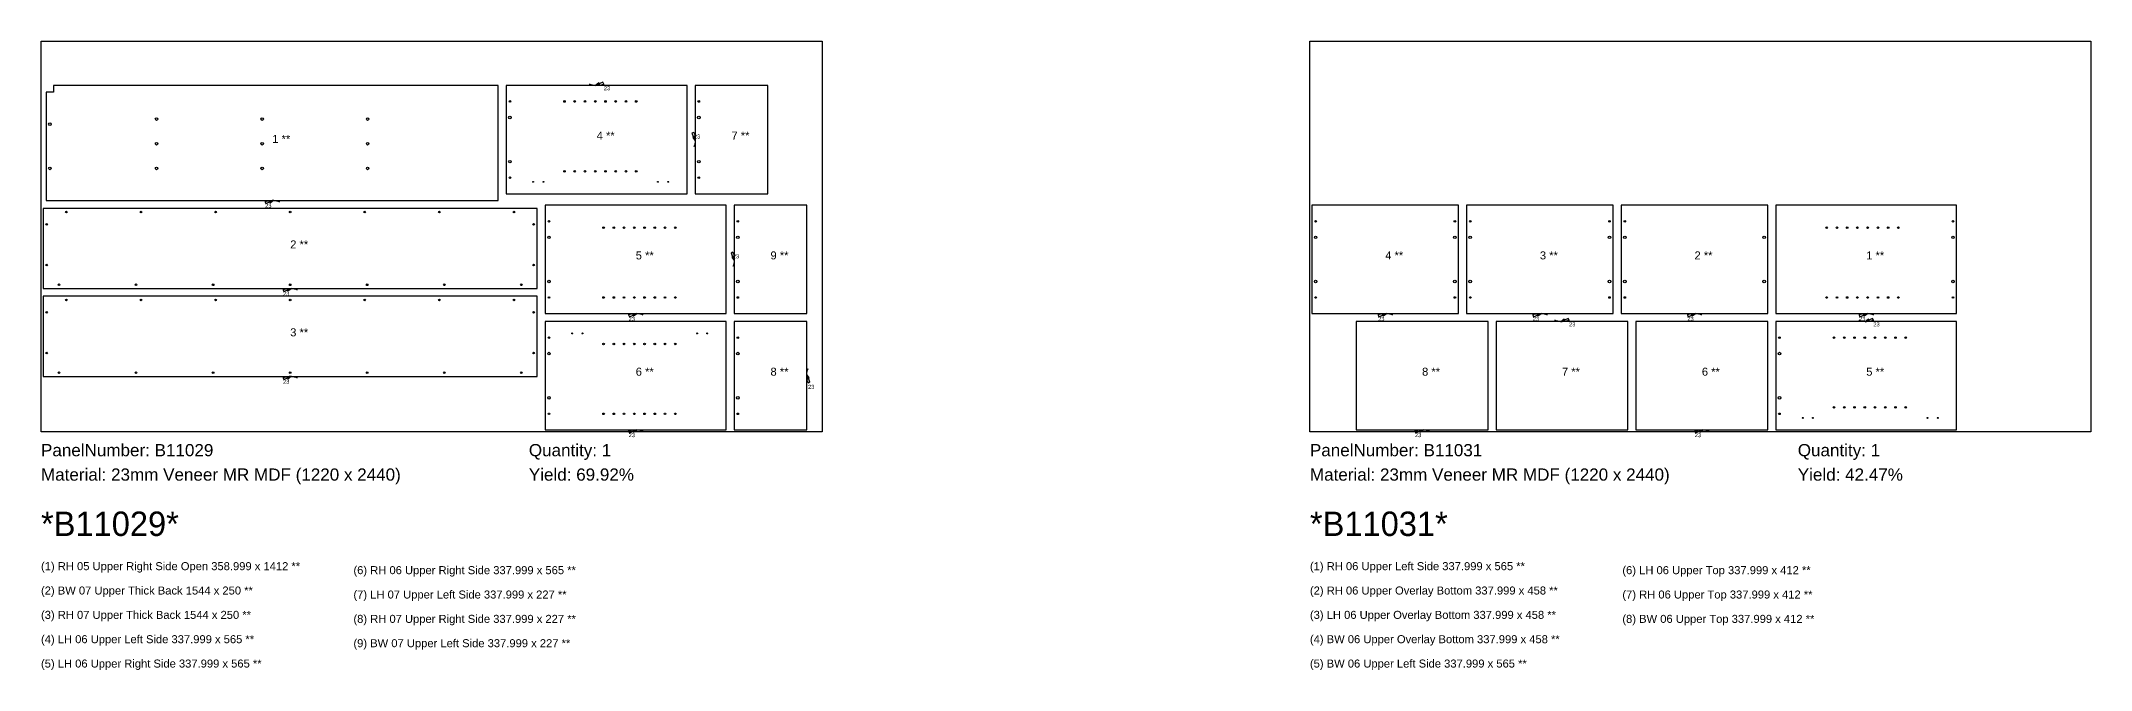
# Model space of a CAD drawing. Header units: inches. Extents: x -5 to 121280, y -1351 to 1225.
# Drawn here: x 55416 to 61820, y -743 to 1220 of the extents above; entities that cross this region are included whole.
import ezdxf

# ---------------------------------------------------------------- set-up
doc = ezdxf.new("R2010")
doc.units = ezdxf.units.IN
doc.header["$MEASUREMENT"] = 0
for name, color, linetype in [('BORDER_Z23P0RT1015', 7, 'Continuous'), ('NESTBORDER_Z23P0', 7, 'Continuous'), ('NESTTEXT', 1, 'Continuous'), ('PLINEDIRECTION', 6, 'Continuous'), ('VBORE_Z11P0', 3, 'Continuous'), ('VBORE_Z12P0', 3, 'Continuous'), ('VBORE_Z23P0', 3, 'Continuous'), ('VBORE_Z2P0', 3, 'Continuous')]:
    doc.layers.add(name, color=color, linetype=linetype)
doc.styles.add('BARCODE', font='3of9.TTF', dxfattribs={"height": 3})
doc.styles.get("Standard").update_dxf_attribs({"font": 'arial.ttf'})

msp = doc.modelspace()

# ---------------------------------------------------------------- linework, layer by layer
at = {"layer": 'BORDER_Z23P0RT1015', "color": 2}
for points in [[(56116.2, 718.4, -0.103855), (56135.2, 722.4), (56844.4, 722.4), (56844.4, 1081.4), (55455.4, 1081.4), (55455.4, 1060.4), (55432.4, 1060.4), (55432.4, 722.4), (56141.6, 722.4, -0.103855), (56160.6, 718.4)], [(57174.1, 1085.4, -0.103855), (57155.1, 1081.4), (56869.4, 1081.4), (56869.4, 743.4), (57434.4, 743.4), (57434.4, 1081.4), (57148.7, 1081.4, -0.103855), (57129.7, 1085.4)], [(57455.4, 934.6, -0.103855), (57459.4, 915.5), (57459.4, 743.4), (57686.4, 743.4), (57686.4, 1081.4), (57459.4, 1081.4), (57459.4, 909.2, -0.103855), (57455.4, 890.1)], [(57251.6, 365.3, -0.103855), (57270.7, 369.3), (57556.3, 369.3), (57556.3, 707.3), (56991.3, 707.3), (56991.3, 369.3), (57277, 369.3, -0.103855), (57296.1, 365.3)], [(57577.3, 560.6, -0.103855), (57581.3, 541.5), (57581.3, 369.3), (57808.3, 369.3), (57808.3, 707.3), (57581.3, 707.3), (57581.3, 535.2, -0.103855), (57577.3, 516.1)], [(59593.1, 365.3, -0.103855), (59612.2, 369.3), (59844.3, 369.3), (59844.3, 707.3), (59386.3, 707.3), (59386.3, 369.3), (59618.5, 369.3, -0.103855), (59637.6, 365.3)], [(60076.1, 365.3, -0.103855), (60095.2, 369.3), (60327.3, 369.3), (60327.3, 707.3), (59869.3, 707.3), (59869.3, 369.3), (60101.5, 369.3, -0.103855), (60120.6, 365.3)], [(60559.1, 365.3, -0.103855), (60578.2, 369.3), (60810.3, 369.3), (60810.3, 707.3), (60352.3, 707.3), (60352.3, 369.3), (60584.5, 369.3, -0.103855), (60603.6, 365.3)], [(61095.6, 365.3, -0.103855), (61114.7, 369.3), (61400.3, 369.3), (61400.3, 707.3), (60835.3, 707.3), (60835.3, 369.3), (61121, 369.3, -0.103855), (61140.1, 365.3)], [(56172.1, 443.6, -0.103855), (56191.2, 447.6), (56966.3, 447.6), (56966.3, 697.6), (55422.3, 697.6), (55422.3, 447.6), (56197.5, 447.6, -0.103855), (56216.6, 443.6)], [(56172.1, 169.1, -0.103855), (56191.2, 173.1), (56966.3, 173.1), (56966.3, 423.1), (55422.3, 423.1), (55422.3, 173.1), (56197.5, 173.1, -0.103855), (56216.6, 169.1)], [(57251.6, 2.4, -0.103855), (57270.7, 6.3), (57556.3, 6.3), (57556.3, 344.3), (56991.3, 344.3), (56991.3, 6.3), (57277, 6.3, -0.103855), (57296.1, 2.4)], [(57812.3, 153.1, -0.103855), (57808.3, 172.2), (57808.3, 344.3), (57581.3, 344.3), (57581.3, 6.3), (57808.3, 6.3), (57808.3, 178.5, -0.103855), (57812.3, 197.6)], [(59708.1, 2.4, -0.103855), (59727.2, 6.3), (59936.3, 6.3), (59936.3, 344.3), (59524.3, 344.3), (59524.3, 6.3), (59733.5, 6.3, -0.103855), (59752.6, 2.4)], [(60189.6, 348.3, -0.103855), (60170.5, 344.3), (59961.3, 344.3), (59961.3, 6.3), (60373.3, 6.3), (60373.3, 344.3), (60164.2, 344.3, -0.103855), (60145.1, 348.3)], [(60582.1, 2.4, -0.103855), (60601.2, 6.3), (60810.3, 6.3), (60810.3, 344.3), (60398.3, 344.3), (60398.3, 6.3), (60607.5, 6.3, -0.103855), (60626.6, 2.4)], [(61140.1, 348.3, -0.103855), (61121, 344.3), (60835.3, 344.3), (60835.3, 6.3), (61400.3, 6.3), (61400.3, 344.3), (61114.7, 344.3, -0.103855), (61095.6, 348.3)]]:
    msp.add_lwpolyline(points, format="xyb", dxfattribs=at)
at = {"layer": 'NESTBORDER_Z23P0', "color": 2}
for points in [[(55416, 0), (55416, 1220), (57856, 1220), (57856, 0)], [(59380, 0), (59380, 1220), (61820, 1220), (61820, 0)]]:
    msp.add_lwpolyline(points, close=True, dxfattribs=at)
at = {"layer": 'PLINEDIRECTION', "color": 6}
for points in [[(57174.1, 1085.4), (57171.6, 1091.2), (57148.3, 1081), (57161.2, 1083.2), (57158.7, 1089), (57148.3, 1081), (57160.6, 1084.6), (57159.3, 1087.5), (57148.3, 1081)], [(57455.4, 934.6), (57449.6, 932), (57459.8, 908.8), (57457.6, 921.7), (57451.8, 919.1), (57459.8, 908.8), (57456.2, 921), (57453.3, 919.8), (57459.8, 908.8)], [(56116.2, 718.4), (56118.7, 712.5), (56142, 722.8), (56129.1, 720.6), (56131.6, 714.7), (56142, 722.8), (56129.7, 719.1), (56131, 716.2), (56142, 722.8)], [(57577.3, 560.6), (57571.5, 558), (57581.8, 534.8), (57579.6, 547.7), (57573.7, 545.1), (57581.8, 534.8), (57578.1, 547), (57575.2, 545.8), (57581.8, 534.8)], [(56172.1, 443.6), (56174.7, 437.8), (56197.9, 448), (56185, 445.8), (56187.6, 440), (56197.9, 448), (56185.7, 444.3), (56186.9, 441.4), (56197.9, 448)], [(57251.6, 365.3), (57254.2, 359.5), (57277.4, 369.8), (57264.5, 367.6), (57267.1, 361.7), (57277.4, 369.8), (57265.2, 366.1), (57266.4, 363.2), (57277.4, 369.8)], [(59593.1, 365.3), (59595.7, 359.5), (59618.9, 369.8), (59606, 367.6), (59608.6, 361.7), (59618.9, 369.8), (59606.7, 366.1), (59607.9, 363.2), (59618.9, 369.8)], [(60076.1, 365.3), (60078.7, 359.5), (60101.9, 369.8), (60089, 367.6), (60091.6, 361.7), (60101.9, 369.8), (60089.7, 366.1), (60090.9, 363.2), (60101.9, 369.8)], [(60189.6, 348.3), (60187, 354.2), (60163.8, 343.9), (60176.7, 346.1), (60174.1, 352), (60163.8, 343.9), (60176, 347.6), (60174.8, 350.5), (60163.8, 343.9)], [(60559.1, 365.3), (60561.7, 359.5), (60584.9, 369.8), (60572, 367.6), (60574.6, 361.7), (60584.9, 369.8), (60572.7, 366.1), (60573.9, 363.2), (60584.9, 369.8)], [(61095.6, 365.3), (61098.2, 359.5), (61121.4, 369.8), (61108.5, 367.6), (61111.1, 361.7), (61121.4, 369.8), (61109.2, 366.1), (61110.4, 363.2), (61121.4, 369.8)], [(61140.1, 348.3), (61137.5, 354.2), (61114.3, 343.9), (61127.2, 346.1), (61124.6, 352), (61114.3, 343.9), (61126.5, 347.6), (61125.3, 350.5), (61114.3, 343.9)], [(56172.1, 169.1), (56174.7, 163.3), (56197.9, 173.5), (56185, 171.3), (56187.6, 165.5), (56197.9, 173.5), (56185.7, 169.8), (56186.9, 166.9), (56197.9, 173.5)], [(57812.3, 153.1), (57818.2, 155.7), (57807.9, 178.9), (57810.1, 166), (57816, 168.6), (57807.9, 178.9), (57811.6, 166.7), (57814.5, 167.9), (57807.9, 178.9)], [(57251.6, 2.4), (57254.2, -3.5), (57277.4, 6.8), (57264.5, 4.6), (57267.1, -1.3), (57277.4, 6.8), (57265.2, 3.1), (57266.4, 0.2), (57277.4, 6.8)], [(59708.1, 2.4), (59710.7, -3.5), (59733.9, 6.8), (59721, 4.6), (59723.6, -1.3), (59733.9, 6.8), (59721.7, 3.1), (59722.9, 0.2), (59733.9, 6.8)], [(60582.1, 2.4), (60584.7, -3.5), (60607.9, 6.8), (60595, 4.6), (60597.6, -1.3), (60607.9, 6.8), (60595.7, 3.1), (60596.9, 0.2), (60607.9, 6.8)]]:
    msp.add_lwpolyline(points, dxfattribs=at)
at = {"layer": 'VBORE_Z11P0', "color": 3}
for centre in [(57051.4, 1031.4), (57083.4, 1031.4), (57115.4, 1031.4), (57147.4, 1031.4), (57179.4, 1031.4), (57211.4, 1031.4), (57243.4, 1031.4), (57275.4, 1031.4), (57051.4, 813.4), (57083.4, 813.4), (57115.4, 813.4), (57147.4, 813.4), (57179.4, 813.4), (57211.4, 813.4), (57243.4, 813.4), (57275.4, 813.4), (57173.4, 637.3), (57205.4, 637.3), (57237.4, 637.3), (57269.4, 637.3), (57301.4, 637.3), (57333.4, 637.3), (57365.4, 637.3), (57397.4, 637.3), (60994.3, 637.3), (61026.3, 637.3), (61058.3, 637.3), (61090.3, 637.3), (61122.3, 637.3), (61154.3, 637.3), (61186.3, 637.3), (61218.3, 637.3), (57173.4, 419.3), (57205.4, 419.3), (57237.4, 419.3), (57269.4, 419.3), (57301.4, 419.3), (57333.4, 419.3), (57365.4, 419.3), (57397.4, 419.3), (60994.3, 419.3), (61026.3, 419.3), (61058.3, 419.3), (61090.3, 419.3), (61122.3, 419.3), (61154.3, 419.3), (61186.3, 419.3), (61218.3, 419.3), (57173.4, 274.3), (57205.4, 274.3), (57237.4, 274.3), (57269.4, 274.3), (57301.4, 274.3), (57333.4, 274.3), (57365.4, 274.3), (57397.4, 274.3), (61017.3, 294.3), (61049.3, 294.3), (61081.3, 294.3), (61113.3, 294.3), (61145.3, 294.3), (61177.3, 294.3), (61209.3, 294.3), (61241.3, 294.3), (61017.3, 76.4), (61049.3, 76.4), (61081.3, 76.4), (61113.3, 76.4), (61145.3, 76.4), (61177.3, 76.4), (61209.3, 76.4), (61241.3, 76.4), (57173.4, 56.3), (57205.4, 56.3), (57237.4, 56.3), (57269.4, 56.3), (57301.4, 56.3), (57333.4, 56.3), (57365.4, 56.3), (57397.4, 56.3)]:
    msp.add_circle(centre, 2.5, dxfattribs=at)
at = {"layer": 'VBORE_Z12P0', "color": 3}
for centre in [(55443.9, 960.4), (55777.1, 976.4), (56106.7, 976.4), (56436.4, 976.4), (56880.9, 981.4), (57470.9, 981.4), (55777.1, 899.4), (56106.7, 899.4), (56436.4, 899.4), (56880.9, 843.4), (57470.9, 843.4), (55443.9, 822.4), (55777.1, 822.4), (56106.7, 822.4), (56436.4, 822.4), (57002.9, 607.3), (57592.8, 607.3), (59397.8, 607.3), (59832.8, 607.3), (59880.8, 607.3), (60315.8, 607.3), (60363.8, 607.3), (60798.8, 607.3), (61388.8, 607.3), (57002.9, 469.3), (57592.8, 469.3), (59397.8, 469.3), (59832.8, 469.3), (59880.8, 469.3), (60315.8, 469.3), (60363.8, 469.3), (60798.8, 469.3), (61388.8, 469.3), (57002.9, 244.3), (57592.8, 244.3), (60846.8, 244.3), (57002.9, 106.3), (57592.8, 106.3), (60846.8, 106.3)]:
    msp.add_circle(centre, 4, dxfattribs=at)
at = {"layer": 'VBORE_Z23P0', "color": 3}
for centre in [(56880.9, 1031.4), (57470.9, 1031.4), (56880.9, 793.4), (57470.9, 793.4), (55433.9, 647.6), (55495.4, 686.1), (55728.4, 686.1), (55961.4, 686.1), (56194.4, 686.1), (56427.4, 686.1), (56660.4, 686.1), (56893.4, 686.1), (56954.9, 647.6), (57002.9, 657.3), (57592.8, 657.3), (59397.8, 657.3), (59832.8, 657.3), (59880.8, 657.3), (60315.8, 657.3), (60363.8, 657.3), (61388.8, 657.3), (55433.9, 520.6), (56954.9, 520.6), (55472.4, 459.1), (55713, 459.1), (55953.7, 459.1), (56194.4, 459.1), (56435, 459.1), (56675.7, 459.1), (56916.4, 459.1), (55495.4, 411.6), (55728.4, 411.6), (55961.4, 411.6), (56194.4, 411.6), (56427.4, 411.6), (56660.4, 411.6), (56893.4, 411.6), (57002.9, 419.3), (57592.8, 419.3), (59397.8, 419.3), (59832.8, 419.3), (59880.8, 419.3), (60315.8, 419.3), (60363.8, 419.3), (61388.8, 419.3), (55433.9, 373.1), (56954.9, 373.1), (57002.9, 294.3), (57592.8, 294.3), (60846.8, 294.3), (55433.9, 246.1), (56954.9, 246.1), (55472.4, 184.6), (55713, 184.6), (55953.7, 184.6), (56194.4, 184.6), (56435, 184.6), (56675.7, 184.6), (56916.4, 184.6), (57002.9, 56.3), (57592.8, 56.3), (60846.8, 56.3)]:
    msp.add_circle(centre, 2.5, dxfattribs=at)
at = {"layer": 'VBORE_Z2P0', "color": 3}
for centre in [(56953.4, 780.4), (56985.4, 780.4), (57343.4, 780.4), (57375.4, 780.4), (57075.4, 307.3), (57107.4, 307.3), (57465.4, 307.3), (57497.4, 307.3), (60919.3, 43.4), (60951.3, 43.4), (61309.3, 43.4), (61341.3, 43.4)]:
    msp.add_circle(centre, 1.5, dxfattribs=at)

# ---------------------------------------------------------------- texts
at = {"layer": 'NESTTEXT', "color": 1}
for s, height, p in [('1 **', 25, (56138.4, 901.9)), ('4 **', 25, (57151.9, 912.4)), ('7 **', 25, (57572.9, 912.4)), ('2 **', 25, (56194.4, 572.6)), ('5 **', 25, (57273.9, 538.3)), ('9 **', 25, (57694.8, 538.3)), ('4 **', 25, (59615.3, 538.3)), ('3 **', 25, (60098.3, 538.3)), ('2 **', 25, (60581.3, 538.3)), ('1 **', 25, (61117.8, 538.3)), ('3 **', 25, (56194.4, 298.1)), ('6 **', 25, (57273.9, 175.3)), ('8 **', 25, (57694.8, 175.3)), ('8 **', 25, (59730.3, 175.3)), ('7 **', 25, (60167.3, 175.3)), ('6 **', 25, (60604.3, 175.3)), ('5 **', 25, (61117.8, 175.3)), ('PanelNumber: B11029', 38.1, (55416, -76.2)), ('Quantity: 1', 38.1, (56940, -76.2)), ('PanelNumber: B11031', 38.1, (59380, -76.2)), ('Quantity: 1', 38.1, (60904, -76.2)), ('Material: 23mm Veneer MR MDF (1220 x 2440)', 38.1, (55416, -152.4)), ('Yield: 69.92%', 38.1, (56940, -152.4)), ('Material: 23mm Veneer MR MDF (1220 x 2440)', 38.1, (59380, -152.4)), ('Yield: 42.47%', 38.1, (60904, -152.4)), ('(1) RH 05 Upper Right Side Open 358.999 x 1412 **', 25, (55416, -431.8)), ('(6) RH 06 Upper Right Side 337.999 x 565 **', 25, (56392, -444.3)), ('(1) RH 06 Upper Left Side 337.999 x 565 **', 25, (59380, -431.8)), ('(6) LH 06 Upper Top 337.999 x 412 **', 25, (60356, -444.3)), ('(2) BW 07 Upper Thick Back 1544 x 250 **', 25, (55416, -507.8)), ('(7) LH 07 Upper Left Side 337.999 x 227 **', 25, (56392, -520.3)), ('(2) RH 06 Upper Overlay Bottom 337.999 x 458 **', 25, (59380, -507.8)), ('(7) RH 06 Upper Top 337.999 x 412 **', 25, (60356, -520.3)), ('(3) RH 07 Upper Thick Back 1544 x 250 **', 25, (55416, -583.8)), ('(8) RH 07 Upper Right Side 337.999 x 227 **', 25, (56392, -596.3)), ('(3) LH 06 Upper Overlay Bottom 337.999 x 458 **', 25, (59380, -583.8)), ('(8) BW 06 Upper Top 337.999 x 412 **', 25, (60356, -596.3)), ('(4) LH 06 Upper Left Side 337.999 x 565 **', 25, (55416, -659.8)), ('(4) BW 06 Upper Overlay Bottom 337.999 x 458 **', 25, (59380, -659.8)), ('(9) BW 07 Upper Left Side 337.999 x 227 **', 25, (56392, -672.3)), ('(5) LH 06 Upper Right Side 337.999 x 565 **', 25, (55416, -735.8)), ('(5) BW 06 Upper Left Side 337.999 x 565 **', 25, (59380, -735.8))]:
    msp.add_text(s, height=height, dxfattribs=at).set_placement(p)
at = {"layer": 'NESTTEXT', "color": 1, "style": 'BARCODE'}
for s, p in [('*B11029*', (55416, -325.1)), ('*B11031*', (59380, -325.1))]:
    msp.add_text(s, height=76.2, dxfattribs=at).set_placement(p)
at = {"layer": 'PLINEDIRECTION', "color": 6}
for p in [(57174.1, 1066.4), (57455.4, 915.6), (56116.2, 699.4), (57577.3, 541.6), (56172.1, 424.6), (57251.6, 346.3), (59593.1, 346.3), (60076.1, 346.3), (60189.6, 329.3), (60559.1, 346.3), (61095.6, 346.3), (61140.1, 329.3), (56172.1, 150.1), (57812.3, 134.1), (57251.6, -16.6), (59708.1, -16.6), (60582.1, -16.6)]:
    msp.add_text('23', height=12.7, dxfattribs=at).set_placement(p)

doc.saveas('drawing.dxf')
